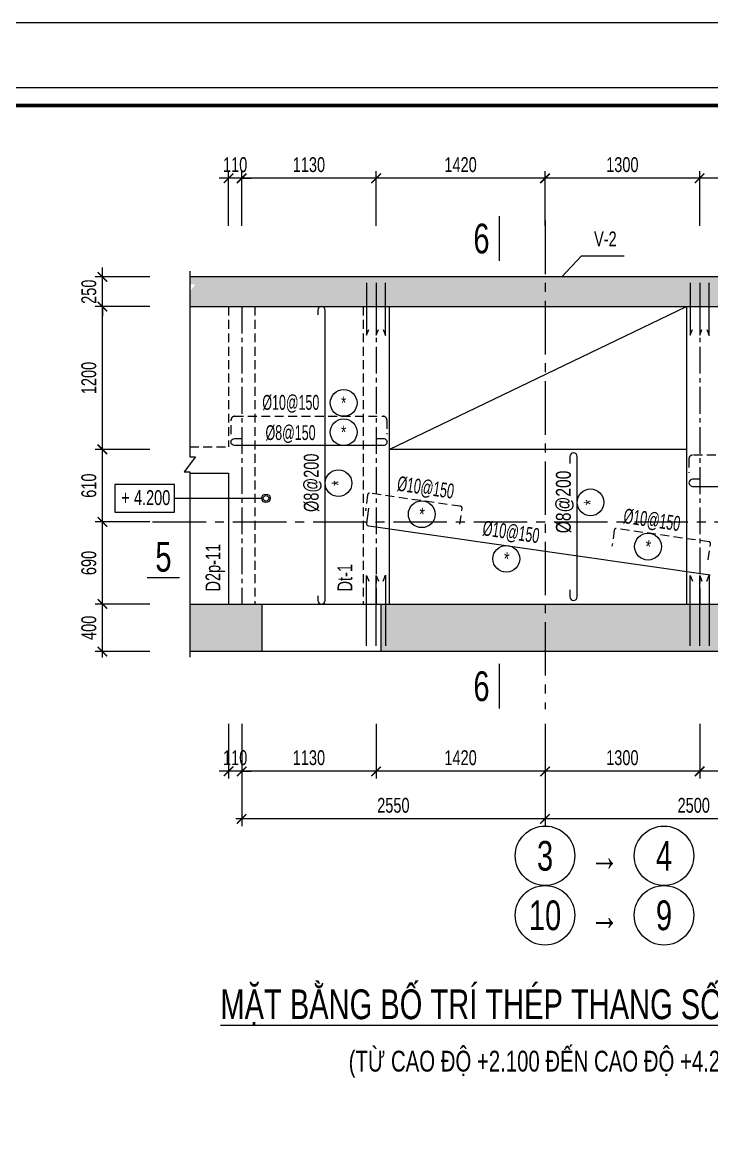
# Model space of a CAD drawing. Header units: millimetres. Extents: x -77370 to 109412, y -14880 to 214694.
# Drawn here: x 20378 to 26172, y 205295 to 214694 of the extents above; entities that cross this region are included whole.
import ezdxf
from ezdxf.enums import TextEntityAlignment as Align

# ---------------------------------------------------------------- set-up
doc = ezdxf.new("R2010")
doc.units = ezdxf.units.MM
doc.header["$LTSCALE"] = 300
doc.header["$MEASUREMENT"] = 0
doc.header["$PDMODE"] = 66
doc.linetypes.add('CENTER2', pattern=[1.125, 0.75, -0.125, 0.125, -0.125])
doc.linetypes.add('HIDDEN', pattern=[0.375, 0.25, -0.125])
doc.layers.get('0').update_dxf_attribs({"linetype": 'CONTINUOUS'})
doc.layers.get('DEFPOINTS').update_dxf_attribs({"linetype": 'CONTINUOUS'})
for name, color, linetype in [('CDC-KHUNGTEN', 7, 'CONTINUOUS'), ('CDC.01.AXIS', 160, 'CENTER2'), ('CDC.02.DIM', 1, 'CONTINUOUS'), ('CDC.03.BORDER', 3, 'CONTINUOUS'), ('CDC.06.TEXT', 2, 'CONTINUOUS'), ('CDC.10.HATCH', 251, 'CONTINUOUS'), ('CDC.11.NOTE', 8, 'CONTINUOUS'), ('CDC.14.STEELNUM', 2, 'CONTINUOUS'), ('KCS_BEAM', 8, 'HIDDEN'), ('KCS_COLUMN', 4, 'CONTINUOUS'), ('KCS_STEEL', 4, 'CONTINUOUS'), ('KCS_STEEL_BOTTOM', 4, 'CONTINUOUS'), ('KCS_STEEL_TOP', 4, 'HIDDEN'), ('KCS_TEXT_B', 2, 'CONTINUOUS')]:
    doc.layers.add(name, color=color, linetype=linetype)
doc.styles.add('KCS_BIGTEXT', font='arial.ttf', dxfattribs={"width": 0.7})
doc.styles.add('KCS_SMTEXT', font='arial.ttf', dxfattribs={"width": 0.7})
doc.dimstyles.new('KCS_DIM50', dxfattribs={"dimscale": 2, "dimtxt": 62.5, "dimasz": 40, "dimexe": 30, "dimexo": 0, "dimgap": 25, "dimtad": 1, "dimdec": 0, "dimzin": 13, "dimdsep": 46, "dimtxsty": 'KCS_SMTEXT', "dimblk": 'ARCHTICK', "dimcen": 0, "dimdle": 25, "dimclrd": 1, "dimclre": 1, "dimclrt": 2, "dimadec": 0, "dimazin": 0, "dimtfac": 1, "dimtdec": 0, "dimtix": 1, "dimtmove": 2, "dimatfit": 3, "dimfxl": 1, "dimtolj": 1, "dimtzin": 13, "dimarcsym": 0})

# ---------------------------------------------------------------- blocks, each defined once
blk = doc.blocks.new('_ArchTick')
at = {"color": 0, "linetype": 'ByBlock', "const_width": 0.15}
blk.add_lwpolyline([(-0.5, -0.5), (0.5, 0.5)], dxfattribs=at)
blk = doc.blocks.new('*D1333')
at = {"layer": 'CDC.02.DIM', "color": 1, "lineweight": -2, "transparency": 16777216}
for p, q in [((24771.5, 208799.2), (24771.5, 207939.2)), ((27271.5, 208799.2), (27271.5, 207939.2)), ((27321.5, 207999.2), (24721.5, 207999.2))]:
    blk.add_line(p, q, dxfattribs=at)
at = {"layer": 'DEFPOINTS', "color": 0, "transparency": 16777216}
for p in [(24771.5, 208799.2), (27271.5, 208799.2), (24771.5, 207999.2)]:
    blk.add_point(p, dxfattribs=at)
at = {"layer": 'CDC.02.DIM', "color": 1, "lineweight": -2, "transparency": 16777216, "xscale": 80, "yscale": 80, "zscale": 80, "rotation": 180}
blk.add_blockref('_ArchTick', (24771.5, 207999.2), dxfattribs=at)
at = {"layer": 'CDC.02.DIM', "color": 1, "lineweight": -2, "transparency": 16777216, "xscale": 80, "yscale": 80, "zscale": 80}
blk.add_blockref('_ArchTick', (27271.5, 207999.2), dxfattribs=at)
at = {"layer": 'CDC.02.DIM', "color": 2, "transparency": 16777216, "insert": (26021.5, 208113), "char_height": 125, "attachment_point": 5, "style": 'KCS_SMTEXT'}
blk.add_mtext('\\A1;2500', dxfattribs=at)
blk = doc.blocks.new('*D1334')
at = {"layer": 'CDC.02.DIM', "color": 1, "lineweight": -2, "transparency": 16777216}
for p, q in [((24771.5, 208799.2), (24771.5, 208339.2)), ((26071.5, 208799.2), (26071.5, 208339.2)), ((26121.5, 208399.2), (24721.5, 208399.2))]:
    blk.add_line(p, q, dxfattribs=at)
at = {"layer": 'DEFPOINTS', "color": 0, "transparency": 16777216}
for p in [(24771.5, 208799.2), (26071.5, 208799.2), (24771.5, 208399.2)]:
    blk.add_point(p, dxfattribs=at)
at = {"layer": 'CDC.02.DIM', "color": 1, "lineweight": -2, "transparency": 16777216, "xscale": 80, "yscale": 80, "zscale": 80, "rotation": 180}
blk.add_blockref('_ArchTick', (24771.5, 208399.2), dxfattribs=at)
at = {"layer": 'CDC.02.DIM', "color": 1, "lineweight": -2, "transparency": 16777216, "xscale": 80, "yscale": 80, "zscale": 80}
blk.add_blockref('_ArchTick', (26071.5, 208399.2), dxfattribs=at)
at = {"layer": 'CDC.02.DIM', "color": 2, "transparency": 16777216, "insert": (25421.5, 208513.1), "char_height": 125, "attachment_point": 5, "style": 'KCS_SMTEXT'}
blk.add_mtext('\\A1;1300', dxfattribs=at)
blk = doc.blocks.new('*D1336')
at = {"layer": 'CDC.02.DIM', "color": 1, "lineweight": -2, "transparency": 16777216}
for p, q in [((22221.5, 208799.2), (22221.5, 208339.2)), ((23351.5, 208799.2), (23351.5, 208339.2)), ((23401.5, 208399.2), (22171.5, 208399.2))]:
    blk.add_line(p, q, dxfattribs=at)
at = {"layer": 'DEFPOINTS', "color": 0, "transparency": 16777216}
for p in [(22221.5, 208799.2), (23351.5, 208799.2), (22221.5, 208399.2)]:
    blk.add_point(p, dxfattribs=at)
at = {"layer": 'CDC.02.DIM', "color": 1, "lineweight": -2, "transparency": 16777216, "xscale": 80, "yscale": 80, "zscale": 80, "rotation": 180}
blk.add_blockref('_ArchTick', (22221.5, 208399.2), dxfattribs=at)
at = {"layer": 'CDC.02.DIM', "color": 1, "lineweight": -2, "transparency": 16777216, "xscale": 80, "yscale": 80, "zscale": 80}
blk.add_blockref('_ArchTick', (23351.5, 208399.2), dxfattribs=at)
at = {"layer": 'CDC.02.DIM', "color": 2, "transparency": 16777216, "insert": (22786.5, 208513.1), "char_height": 125, "attachment_point": 5, "style": 'KCS_SMTEXT'}
blk.add_mtext('\\A1;1130', dxfattribs=at)
blk = doc.blocks.new('*D1337')
at = {"layer": 'CDC.02.DIM', "color": 1, "lineweight": -2, "transparency": 16777216}
for p, q in [((22111.5, 208799.2), (22111.5, 208339.2)), ((22221.5, 208799.2), (22221.5, 208339.2)), ((22111.5, 208399.2), (22031.5, 208399.2)), ((22221.5, 208399.2), (22111.5, 208399.2)), ((22221.5, 208399.2), (22301.5, 208399.2))]:
    blk.add_line(p, q, dxfattribs=at)
at = {"layer": 'DEFPOINTS', "color": 0, "transparency": 16777216}
for p in [(22111.5, 208799.2), (22221.5, 208799.2), (22111.5, 208399.2)]:
    blk.add_point(p, dxfattribs=at)
at = {"layer": 'CDC.02.DIM', "color": 1, "lineweight": -2, "transparency": 16777216, "xscale": 80, "yscale": 80, "zscale": 80}
blk.add_blockref('_ArchTick', (22111.5, 208399.2), dxfattribs=at)
at = {"layer": 'CDC.02.DIM', "color": 1, "lineweight": -2, "transparency": 16777216, "xscale": 80, "yscale": 80, "zscale": 80, "rotation": 180}
blk.add_blockref('_ArchTick', (22221.5, 208399.2), dxfattribs=at)
at = {"layer": 'CDC.02.DIM', "color": 2, "transparency": 16777216, "insert": (22166.5, 208513), "char_height": 125, "attachment_point": 5, "style": 'KCS_SMTEXT'}
blk.add_mtext('\\A1;110', dxfattribs=at)
blk = doc.blocks.new('*D1338')
at = {"layer": 'CDC.02.DIM', "color": 1, "lineweight": -2, "transparency": 16777216}
for p, q in [((22221.5, 208799.2), (22221.5, 207939.2)), ((24771.5, 208799.2), (24771.5, 207939.2)), ((24821.5, 207999.2), (22171.5, 207999.2))]:
    blk.add_line(p, q, dxfattribs=at)
at = {"layer": 'DEFPOINTS', "color": 0, "transparency": 16777216}
for p in [(22221.5, 208799.2), (24771.5, 208799.2), (22221.5, 207999.2)]:
    blk.add_point(p, dxfattribs=at)
at = {"layer": 'CDC.02.DIM', "color": 1, "lineweight": -2, "transparency": 16777216, "xscale": 80, "yscale": 80, "zscale": 80, "rotation": 180}
blk.add_blockref('_ArchTick', (22221.5, 207999.2), dxfattribs=at)
at = {"layer": 'CDC.02.DIM', "color": 1, "lineweight": -2, "transparency": 16777216, "xscale": 80, "yscale": 80, "zscale": 80}
blk.add_blockref('_ArchTick', (24771.5, 207999.2), dxfattribs=at)
at = {"layer": 'CDC.02.DIM', "color": 2, "transparency": 16777216, "insert": (23496.5, 208113), "char_height": 125, "attachment_point": 5, "style": 'KCS_SMTEXT'}
blk.add_mtext('\\A1;2550', dxfattribs=at)
blk = doc.blocks.new('*D1339')
at = {"layer": 'CDC.02.DIM', "color": 1, "lineweight": -2, "transparency": 16777216}
for p, q in [((23351.5, 208799.2), (23351.5, 208339.2)), ((24771.5, 208799.2), (24771.5, 208339.2)), ((24821.5, 208399.2), (23301.5, 208399.2))]:
    blk.add_line(p, q, dxfattribs=at)
at = {"layer": 'DEFPOINTS', "color": 0, "transparency": 16777216}
for p in [(23351.5, 208799.2), (24771.5, 208799.2), (23351.5, 208399.2)]:
    blk.add_point(p, dxfattribs=at)
at = {"layer": 'CDC.02.DIM', "color": 1, "lineweight": -2, "transparency": 16777216, "xscale": 80, "yscale": 80, "zscale": 80, "rotation": 180}
blk.add_blockref('_ArchTick', (23351.5, 208399.2), dxfattribs=at)
at = {"layer": 'CDC.02.DIM', "color": 1, "lineweight": -2, "transparency": 16777216, "xscale": 80, "yscale": 80, "zscale": 80}
blk.add_blockref('_ArchTick', (24771.5, 208399.2), dxfattribs=at)
at = {"layer": 'CDC.02.DIM', "color": 2, "transparency": 16777216, "insert": (24061.5, 208513), "char_height": 125, "attachment_point": 5, "style": 'KCS_SMTEXT'}
blk.add_mtext('\\A1;1420', dxfattribs=at)
blk = doc.blocks.new('*D1340')
at = {"layer": 'CDC.02.DIM', "color": 1, "lineweight": -2, "transparency": 16777216}
for p, q in [((26071.5, 208799.2), (26071.5, 208339.2)), ((27271.5, 208799.2), (27271.5, 208339.2)), ((27321.5, 208399.2), (26021.5, 208399.2))]:
    blk.add_line(p, q, dxfattribs=at)
at = {"layer": 'DEFPOINTS', "color": 0, "transparency": 16777216}
for p in [(26071.5, 208799.2), (27271.5, 208799.2), (26071.5, 208399.2)]:
    blk.add_point(p, dxfattribs=at)
at = {"layer": 'CDC.02.DIM', "color": 1, "lineweight": -2, "transparency": 16777216, "xscale": 80, "yscale": 80, "zscale": 80, "rotation": 180}
blk.add_blockref('_ArchTick', (26071.5, 208399.2), dxfattribs=at)
at = {"layer": 'CDC.02.DIM', "color": 1, "lineweight": -2, "transparency": 16777216, "xscale": 80, "yscale": 80, "zscale": 80}
blk.add_blockref('_ArchTick', (27271.5, 208399.2), dxfattribs=at)
at = {"layer": 'CDC.02.DIM', "color": 2, "transparency": 16777216, "insert": (26671.5, 208513), "char_height": 125, "attachment_point": 5, "style": 'KCS_SMTEXT'}
blk.add_mtext('\\A1;1200', dxfattribs=at)
blk = doc.blocks.new('*D1341')
at = {"layer": 'CDC.02.DIM', "color": 1, "lineweight": -2, "transparency": 16777216}
for p, q in [((21450.4, 209805.3), (20990.4, 209805.3)), ((21050.4, 209355.3), (21050.4, 209855.3)), ((21450.4, 209405.3), (20990.4, 209405.3))]:
    blk.add_line(p, q, dxfattribs=at)
at = {"layer": 'DEFPOINTS', "color": 0, "transparency": 16777216}
for p in [(21050.4, 209805.3), (21450.4, 209805.3), (21450.4, 209405.3)]:
    blk.add_point(p, dxfattribs=at)
at = {"layer": 'CDC.02.DIM', "color": 1, "lineweight": -2, "transparency": 16777216, "xscale": 80, "yscale": 80, "zscale": 80}
for p, rotation in [((21050.4, 209805.3), 90), ((21050.4, 209405.3), 270)]:
    blk.add_blockref('_ArchTick', p, dxfattribs=dict(at, rotation=rotation))
at = {"layer": 'CDC.02.DIM', "color": 2, "transparency": 16777216, "insert": (20936.6, 209605.3), "char_height": 125, "attachment_point": 5, "rotation": 90, "style": 'KCS_SMTEXT'}
blk.add_mtext('\\A1;400', dxfattribs=at)
blk = doc.blocks.new('*D1342')
at = {"layer": 'CDC.02.DIM', "color": 1, "lineweight": -2, "transparency": 16777216}
for p, q in [((21450.4, 210495.3), (20990.4, 210495.3)), ((21050.4, 209755.3), (21050.4, 210545.3)), ((21450.4, 209805.3), (20990.4, 209805.3))]:
    blk.add_line(p, q, dxfattribs=at)
at = {"layer": 'DEFPOINTS', "color": 0, "transparency": 16777216}
for p in [(21050.4, 210495.3), (21450.4, 210495.3), (21450.4, 209805.3)]:
    blk.add_point(p, dxfattribs=at)
at = {"layer": 'CDC.02.DIM', "color": 1, "lineweight": -2, "transparency": 16777216, "xscale": 80, "yscale": 80, "zscale": 80}
for p, rotation in [((21050.4, 210495.3), 90), ((21050.4, 209805.3), 270)]:
    blk.add_blockref('_ArchTick', p, dxfattribs=dict(at, rotation=rotation))
at = {"layer": 'CDC.02.DIM', "color": 2, "transparency": 16777216, "insert": (20936.6, 210150.3), "char_height": 125, "attachment_point": 5, "rotation": 90, "style": 'KCS_SMTEXT'}
blk.add_mtext('\\A1;690', dxfattribs=at)
blk = doc.blocks.new('*D1343')
at = {"layer": 'CDC.02.DIM', "color": 1, "lineweight": -2, "transparency": 16777216}
for p, q in [((21050.4, 211055), (21050.4, 212355.3)), ((21450.4, 212305.3), (20990.4, 212305.3)), ((21450.4, 211105), (20990.4, 211105))]:
    blk.add_line(p, q, dxfattribs=at)
at = {"layer": 'DEFPOINTS', "color": 0, "transparency": 16777216}
for p in [(21050.4, 212305.3), (21450.4, 212305.3), (21450.4, 211105)]:
    blk.add_point(p, dxfattribs=at)
at = {"layer": 'CDC.02.DIM', "color": 1, "lineweight": -2, "transparency": 16777216, "xscale": 80, "yscale": 80, "zscale": 80}
for p, rotation in [((21050.4, 212305.3), 90), ((21050.4, 211105), 270)]:
    blk.add_blockref('_ArchTick', p, dxfattribs=dict(at, rotation=rotation))
at = {"layer": 'CDC.02.DIM', "color": 2, "transparency": 16777216, "insert": (20936.6, 211705.2), "char_height": 125, "attachment_point": 5, "rotation": 90, "style": 'KCS_SMTEXT'}
blk.add_mtext('\\A1;1200', dxfattribs=at)
blk = doc.blocks.new('*D1344')
at = {"layer": 'CDC.02.DIM', "color": 1, "lineweight": -2, "transparency": 16777216}
for p, q in [((21050.4, 212555.3), (21050.4, 212635.3)), ((21450.4, 212555.3), (20990.4, 212555.3)), ((21050.4, 212305.3), (21050.4, 212555.3)), ((21450.4, 212305.3), (20990.4, 212305.3)), ((21050.4, 212305.3), (21050.4, 212225.3))]:
    blk.add_line(p, q, dxfattribs=at)
at = {"layer": 'DEFPOINTS', "color": 0, "transparency": 16777216}
for p in [(21050.4, 212555.3), (21450.4, 212555.3), (21450.4, 212305.3)]:
    blk.add_point(p, dxfattribs=at)
at = {"layer": 'CDC.02.DIM', "color": 1, "lineweight": -2, "transparency": 16777216, "xscale": 80, "yscale": 80, "zscale": 80}
for p, rotation in [((21050.4, 212555.3), 270), ((21050.4, 212305.3), 90)]:
    blk.add_blockref('_ArchTick', p, dxfattribs=dict(at, rotation=rotation))
at = {"layer": 'CDC.02.DIM', "color": 2, "transparency": 16777216, "insert": (20936.6, 212430.3), "char_height": 125, "attachment_point": 5, "rotation": 90, "style": 'KCS_SMTEXT'}
blk.add_mtext('\\A1;250', dxfattribs=at)
blk = doc.blocks.new('*D1292')
at = {"layer": 'CDC.02.DIM', "color": 1, "lineweight": -2, "transparency": 16777216}
for p, q in [((26121.5, 213383.9), (24721.5, 213383.9)), ((24771.5, 212983.9), (24771.5, 213443.9)), ((26071.5, 212983.9), (26071.5, 213443.9))]:
    blk.add_line(p, q, dxfattribs=at)
at = {"layer": 'DEFPOINTS', "color": 0, "transparency": 16777216}
for p in [(24771.5, 213383.9), (24771.5, 212983.9), (26071.5, 212983.9)]:
    blk.add_point(p, dxfattribs=at)
at = {"layer": 'CDC.02.DIM', "color": 1, "lineweight": -2, "transparency": 16777216, "xscale": 80, "yscale": 80, "zscale": 80, "rotation": 180}
blk.add_blockref('_ArchTick', (24771.5, 213383.9), dxfattribs=at)
at = {"layer": 'CDC.02.DIM', "color": 1, "lineweight": -2, "transparency": 16777216, "xscale": 80, "yscale": 80, "zscale": 80}
blk.add_blockref('_ArchTick', (26071.5, 213383.9), dxfattribs=at)
at = {"layer": 'CDC.02.DIM', "color": 2, "transparency": 16777216, "insert": (25421.5, 213497.8), "char_height": 125, "attachment_point": 5, "style": 'KCS_SMTEXT'}
blk.add_mtext('\\A1;1300', dxfattribs=at)
blk = doc.blocks.new('*D1294')
at = {"layer": 'CDC.02.DIM', "color": 1, "lineweight": -2, "transparency": 16777216}
for p, q in [((24821.5, 213383.9), (23301.5, 213383.9)), ((23351.5, 212983.9), (23351.5, 213443.9)), ((24771.5, 212983.9), (24771.5, 213443.9))]:
    blk.add_line(p, q, dxfattribs=at)
at = {"layer": 'DEFPOINTS', "color": 0, "transparency": 16777216}
for p in [(23351.5, 213383.9), (23351.5, 212983.9), (24771.5, 212983.9)]:
    blk.add_point(p, dxfattribs=at)
at = {"layer": 'CDC.02.DIM', "color": 1, "lineweight": -2, "transparency": 16777216, "xscale": 80, "yscale": 80, "zscale": 80, "rotation": 180}
blk.add_blockref('_ArchTick', (23351.5, 213383.9), dxfattribs=at)
at = {"layer": 'CDC.02.DIM', "color": 1, "lineweight": -2, "transparency": 16777216, "xscale": 80, "yscale": 80, "zscale": 80}
blk.add_blockref('_ArchTick', (24771.5, 213383.9), dxfattribs=at)
at = {"layer": 'CDC.02.DIM', "color": 2, "transparency": 16777216, "insert": (24061.5, 213497.7), "char_height": 125, "attachment_point": 5, "style": 'KCS_SMTEXT'}
blk.add_mtext('\\A1;1420', dxfattribs=at)
blk = doc.blocks.new('*D1295')
at = {"layer": 'CDC.02.DIM', "color": 1, "lineweight": -2, "transparency": 16777216}
for p, q in [((27321.5, 213383.9), (26021.5, 213383.9)), ((26071.5, 212983.9), (26071.5, 213443.9)), ((27271.5, 212983.9), (27271.5, 213443.9))]:
    blk.add_line(p, q, dxfattribs=at)
at = {"layer": 'DEFPOINTS', "color": 0, "transparency": 16777216}
for p in [(26071.5, 213383.9), (26071.5, 212983.9), (27271.5, 212983.9)]:
    blk.add_point(p, dxfattribs=at)
at = {"layer": 'CDC.02.DIM', "color": 1, "lineweight": -2, "transparency": 16777216, "xscale": 80, "yscale": 80, "zscale": 80, "rotation": 180}
blk.add_blockref('_ArchTick', (26071.5, 213383.9), dxfattribs=at)
at = {"layer": 'CDC.02.DIM', "color": 1, "lineweight": -2, "transparency": 16777216, "xscale": 80, "yscale": 80, "zscale": 80}
blk.add_blockref('_ArchTick', (27271.5, 213383.9), dxfattribs=at)
at = {"layer": 'CDC.02.DIM', "color": 2, "transparency": 16777216, "insert": (26671.5, 213497.7), "char_height": 125, "attachment_point": 5, "style": 'KCS_SMTEXT'}
blk.add_mtext('\\A1;1200', dxfattribs=at)
blk = doc.blocks.new('*D1296')
at = {"layer": 'CDC.02.DIM', "color": 1, "lineweight": -2, "transparency": 16777216}
for p, q in [((23401.5, 213383.9), (22171.5, 213383.9)), ((22221.5, 212983.9), (22221.5, 213443.9)), ((23351.5, 212983.9), (23351.5, 213443.9))]:
    blk.add_line(p, q, dxfattribs=at)
at = {"layer": 'DEFPOINTS', "color": 0, "transparency": 16777216}
for p in [(22221.5, 213383.9), (22221.5, 212983.9), (23351.5, 212983.9)]:
    blk.add_point(p, dxfattribs=at)
at = {"layer": 'CDC.02.DIM', "color": 1, "lineweight": -2, "transparency": 16777216, "xscale": 80, "yscale": 80, "zscale": 80, "rotation": 180}
blk.add_blockref('_ArchTick', (22221.5, 213383.9), dxfattribs=at)
at = {"layer": 'CDC.02.DIM', "color": 1, "lineweight": -2, "transparency": 16777216, "xscale": 80, "yscale": 80, "zscale": 80}
blk.add_blockref('_ArchTick', (23351.5, 213383.9), dxfattribs=at)
at = {"layer": 'CDC.02.DIM', "color": 2, "transparency": 16777216, "insert": (22786.5, 213497.8), "char_height": 125, "attachment_point": 5, "style": 'KCS_SMTEXT'}
blk.add_mtext('\\A1;1130', dxfattribs=at)
blk = doc.blocks.new('*D1297')
at = {"layer": 'CDC.02.DIM', "color": 1, "lineweight": -2, "transparency": 16777216}
for p, q in [((22111.5, 213383.9), (22031.5, 213383.9)), ((22111.5, 212983.9), (22111.5, 213443.9)), ((22221.5, 213383.9), (22111.5, 213383.9)), ((22221.5, 212983.9), (22221.5, 213443.9)), ((22221.5, 213383.9), (22301.5, 213383.9))]:
    blk.add_line(p, q, dxfattribs=at)
at = {"layer": 'DEFPOINTS', "color": 0, "transparency": 16777216}
for p in [(22111.5, 213383.9), (22111.5, 212983.9), (22221.5, 212983.9)]:
    blk.add_point(p, dxfattribs=at)
at = {"layer": 'CDC.02.DIM', "color": 1, "lineweight": -2, "transparency": 16777216, "xscale": 80, "yscale": 80, "zscale": 80}
blk.add_blockref('_ArchTick', (22111.5, 213383.9), dxfattribs=at)
at = {"layer": 'CDC.02.DIM', "color": 1, "lineweight": -2, "transparency": 16777216, "xscale": 80, "yscale": 80, "zscale": 80, "rotation": 180}
blk.add_blockref('_ArchTick', (22221.5, 213383.9), dxfattribs=at)
at = {"layer": 'CDC.02.DIM', "color": 2, "transparency": 16777216, "insert": (22166.5, 213497.7), "char_height": 125, "attachment_point": 5, "style": 'KCS_SMTEXT'}
blk.add_mtext('\\A1;110', dxfattribs=at)
blk = doc.blocks.new('*D1302')
at = {"layer": 'CDC.02.DIM', "color": 1, "lineweight": -2, "transparency": 16777216}
for p, q in [((21050.4, 210445.3), (21050.4, 211155)), ((21450.4, 211105), (20990.4, 211105)), ((21450.4, 210495.3), (20990.4, 210495.3))]:
    blk.add_line(p, q, dxfattribs=at)
at = {"layer": 'DEFPOINTS', "color": 0, "transparency": 16777216}
for p in [(21050.4, 211105), (21450.4, 211105), (21450.4, 210495.3)]:
    blk.add_point(p, dxfattribs=at)
at = {"layer": 'CDC.02.DIM', "color": 1, "lineweight": -2, "transparency": 16777216, "xscale": 80, "yscale": 80, "zscale": 80}
for p, rotation in [((21050.4, 211105), 90), ((21050.4, 210495.3), 270)]:
    blk.add_blockref('_ArchTick', p, dxfattribs=dict(at, rotation=rotation))
at = {"layer": 'CDC.02.DIM', "color": 2, "transparency": 16777216, "insert": (20936.6, 210800.2), "char_height": 125, "attachment_point": 5, "rotation": 90, "style": 'KCS_SMTEXT'}
blk.add_mtext('\\A1;610', dxfattribs=at)
blk = doc.blocks.new('GCC_01')
at = {"layer": 'CDC.06.TEXT', "color": 4}
blk.add_line((0, 0), (0, 375), dxfattribs=at)
at = {"layer": 'CDC.06.TEXT', "color": 4, "style": 'KCS_BIGTEXT', "width": 0.6}
blk.add_attdef('1', text='', height=250, dxfattribs=at).set_placement((-83.3, 62.5), align=Align.RIGHT)
blk = doc.blocks.new('Khung tên chuẩn')
at = {"layer": 'CDC-KHUNGTEN', "color": 8}
blk.add_lwpolyline([(75096, 1100), (83000, 1100), (83000, 58300), (3000, 58300), (3000, 1100), (75096, 1100)], dxfattribs=at)
at = {"layer": 'CDC-KHUNGTEN', "color": 255, "lineweight": 60}
blk.add_lwpolyline([(74900, 1400), (74900, 58000), (3300, 58000), (3300, 1400), (74900, 1400)], close=True, dxfattribs=at)
at = {"layer": 'DEFPOINTS', "color": 1, "ltscale": 0.2}
blk.add_lwpolyline([(0, 0), (0, 59400), (84100, 59400), (84100, 0), (0, 0)], close=True, dxfattribs=at)

msp = doc.modelspace()

# ---------------------------------------------------------------- hatches: boundary and pattern name
at = {"layer": 'CDC.10.HATCH'}
h = msp.add_hatch(dxfattribs=at)
h.set_pattern_fill('BETONG', color=256, scale=30, style=0, pattern_type=2)
h.set_pattern_definition([(50, (-2183770.04, 1614703.56), (215.178055, -18.82564), [22.5, -247.5]), (355, (-2183770.04, 1614703.56), (-41.6254, 225.65764), [18, -198]), (100.4514, (-2183752.1, 1614702), (173.552815, 206.831863), [19.122057, -210.342634]), (46.1842, (-2183770.04, 1614763.56), (320.172315, -49.655704), [33.75, -371.25]), (96.6356, (-2183743.36, 1614759.43), (280.39881, 292.23536), [28.683086, -315.5139]), (351.1842, (-2183770.04, 1614763.56), (280.398584, 292.23558), [27, -297]), (21, (-2183740.04, 1614748.56), (179.072116, -120.785667), [22.5, -247.5]), (226, (-2183740.04, 1614748.56), (201.564637, -109.661943), [18, -198]), (71.4514, (-2183725.12, 1614738.5), (252.066789, 96.759149), [19.122057, -210.342634]), (67.5, (-2183770.04, 1614703.56), (-46.774855, 88.3123386), [0, -195.6, 0, -201, 0, -198.75]), (4.5, (-2183770.04, 1614703.56), (85.005277, 114.0309566), [0, -114.6, 0, -191.1, 0, -75.75]), (327.5, (-2183836.94, 1614703.56), (160.1467309, -6.7664615), [0, -75, 0, -234, 0, -310.5]), (317.5, (-2183866.94, 1614703.56), (174.955851, 30.031495), [0, -97.5, 0, -155.4, 0, -220.5]), (315, (-2183770.04, 1614703.56), (90.1561146, 90.1561146), []), (315, (-2183770.04, 1614740.31), (90.1561146, 90.1561146), [])])
h.paths.add_polyline_path([(27724, 209805.3), (23391.5, 209805.3), (23391.5, 209405.3), (27724, 209405.3)])
h.paths.add_polyline_path([(22391.5, 209805.3), (21785.8, 209805.3), (21785.8, 209405.3), (22391.5, 209405.3)])
h.paths.add_polyline_path([(21785.8, 212492.8), (21832.6, 212492.8), (21785.8, 212430.3), (21785.8, 212305.3), (27724, 212305.3), (27724, 212555.3), (21785.8, 212555.3)])

# ---------------------------------------------------------------- linework, layer by layer
at = {"layer": 'CDC.01.AXIS', "ltscale": 2}
for p, q in [((24771.5, 213028.9), (24771.5, 208922.3)), ((21472.2, 210495.3), (28028, 210495.3))]:
    msp.add_line(p, q, dxfattribs=at)
at = {"layer": 'CDC.01.AXIS'}
for p, q in [((22221.5, 212305.3), (22221.5, 209805.3)), ((23351.5, 212305.3), (23351.5, 209805.3)), ((26071.5, 212305.1), (26071.5, 209805.3))]:
    msp.add_line(p, q, dxfattribs=at)
at = {"layer": 'CDC.02.DIM', "linetype": 'ByBlock'}
msp.add_line((21657.5, 210693.8), (22389.6, 210693.8), dxfattribs=at)
msp.add_lwpolyline([(21657.5, 210809.2), (21156.2, 210809.2), (21156.2, 210578.5), (21657.5, 210578.5)], close=True, dxfattribs=at)
at = {"layer": 'CDC.02.DIM', "color": 3}
msp.add_circle((22425.6, 210693.8), 36, dxfattribs=at)
at = {"layer": 'CDC.02.DIM', "linetype": 'ByBlock'}
msp.add_circle((22425.6, 210693.8), 23, dxfattribs=at)
at = {"layer": 'CDC.02.DIM'}
for centre in [(24771.5, 207689.2), (25771.5, 207689.2), (24771.5, 207189.2), (25771.5, 207189.2)]:
    msp.add_circle(centre, 250, dxfattribs=at)
at = {"layer": 'CDC.03.BORDER'}
for p, q in [((23461.5, 212305.3), (23461.5, 209805.3)), ((25961.5, 212305.1), (25961.5, 209805.3)), ((25961.5, 211105.3), (23461.5, 211105.3)), ((21785.8, 210905.3), (22111.5, 210905.3)), ((22111.5, 210905.3), (22111.5, 209805.3))]:
    msp.add_line(p, q, dxfattribs=at)
at = {"layer": 'CDC.11.NOTE'}
for p, q in [((24911.3, 212555.3), (25078.6, 212731.6)), ((25078.6, 212731.6), (25436.7, 212731.6)), ((23461.5, 211105.3), (25961.5, 212305.1))]:
    msp.add_line(p, q, dxfattribs=at)
at = {"layer": 'CDC.11.NOTE', "color": 1}
msp.add_lwpolyline([(21785.8, 212602.2), (21785.8, 211042.8), (21832.6, 211042.8), (21738.9, 210917.8), (21785.8, 210917.8), (21785.8, 209358.4)], dxfattribs=at)
at = {"layer": 'CDC.14.STEELNUM', "color": 8}
for centre in [(23078.6, 211495.8), (23078.6, 211249.6), (23034.8, 210821.2), (25153.7, 210660), (23734.8, 210559.9), (25637.2, 210287.8), (24445.9, 210185.2)]:
    msp.add_circle(centre, 112.5, dxfattribs=at)
at = {"layer": 'KCS_BEAM'}
for p, q in [((22111.5, 212305.3), (22111.5, 211125.3)), ((22331.5, 212305.3), (22331.5, 209805.3)), ((23241.5, 212305.3), (23241.5, 209805.3)), ((21785.8, 211125.3), (22111.5, 211125.3))]:
    msp.add_line(p, q, dxfattribs=at)
at = {"layer": 'KCS_COLUMN'}
for p, q in [((22391.5, 209805.3), (22391.5, 209405.3)), ((23391.5, 209805.3), (23391.5, 209405.3))]:
    msp.add_line(p, q, dxfattribs=at)
for points in [[(27724, 212555.3), (21785.8, 212555.3)], [(21785.8, 212305.3), (27724, 212305.3)], [(21785.8, 209805.3), (27724, 209805.3)], [(27724, 209405.3), (21785.8, 209405.3)]]:
    msp.add_lwpolyline(points, dxfattribs=at)
at = {"layer": 'KCS_STEEL'}
for points in [[(23271.5, 212505.3), (23271.5, 212064.9), (23290.8, 212112)], [(23351.5, 212505.3), (23351.5, 212064.9), (23370.8, 212112)], [(23411, 212112), (23431.5, 212063.4), (23431.5, 212505.3)], [(25991.5, 212505.3), (25991.5, 212064.9), (26010.8, 212112)], [(26071.5, 212505.3), (26071.5, 212064.9), (26090.8, 212112)], [(26131, 212112), (26151.5, 212063.4), (26151.5, 212505.3)], [(23271.5, 209455.3), (23271.5, 210045.6), (23290.8, 209998.4)], [(23351.5, 209455.3), (23351.5, 210045.6), (23370.8, 209998.4)], [(23411, 209998.4), (23431.5, 210047), (23431.5, 209455.3)], [(25991.5, 209455.3), (25991.5, 210045.6), (26010.8, 209998.4)], [(26071.5, 209455.3), (26071.5, 210045.6), (26090.8, 209998.4)], [(26131, 209998.4), (26151.5, 210047), (26151.5, 209455.3)]]:
    msp.add_lwpolyline(points, dxfattribs=at)
at = {"layer": 'KCS_STEEL_BOTTOM', "color": 4}
for points in [[(22862.3, 209875.3), (22862.3, 209835.3, 1), (22922.3, 209835.3), (22922.3, 212275.3, 1), (22862.3, 212275.3), (22862.3, 212235.3)], [(23351.5, 211197.1), (23411.5, 211197.1, -1.001743), (23411.4, 211137.1), (22161.5, 211137.1, -1), (22161.5, 211197.1), (22221.5, 211197.1)], [(24981.2, 209925.3), (24981.2, 209865.3, 1), (25041.2, 209865.3), (25041.2, 211045.3, 1), (24981.2, 211045.3), (24981.2, 210985.3)], [(26071.5, 210854.5), (26011.5, 210854.5, 1.001743), (26011.6, 210794.5), (27331.5, 210794.5, 1), (27331.5, 210854.5), (27271.5, 210854.5)], [(26159.6, 210049.1), (23289.5, 210459.7, -0.414214), (23272.6, 210482.3), (23291, 210611)]]:
    msp.add_lwpolyline(points, format="xyb", dxfattribs=at)
at = {"layer": 'KCS_STEEL_TOP'}
for points in [[(22131.5, 211233.3), (22131.5, 211353.3, -0.414214), (22161.5, 211383.3), (23411.5, 211383.3, -0.414214), (23441.5, 211353.3), (23441.5, 211233.3)], [(27361.5, 210907.3), (27361.5, 211027.3, 0.414214), (27331.5, 211057.3), (26011.5, 211057.3, 0.414214), (25981.5, 211027.3), (25981.5, 210907.3)]]:
    msp.add_lwpolyline(points, format="xyb", dxfattribs=at)
at = {"layer": 'KCS_STEEL_TOP', "color": 4}
for points in [[(24055.5, 210476.6), (24074.5, 210610.2, 0.41582), (24061, 210626.6), (23296.4, 210736.6, 0.412609), (23280, 210723.3), (23261, 210589.7)], [(26143.5, 210177.8), (26162.5, 210311.4, 0.41582), (26149.1, 210327.9), (25369.8, 210439.9, 0.412609), (25353.4, 210426.5), (25334.4, 210293)]]:
    msp.add_lwpolyline(points, format="xyb", dxfattribs=at)

# ---------------------------------------------------------------- block references
at = {"xscale": 0.5000000002582985, "yscale": 0.5000000002582985, "zscale": 0.5000000002582985}
msp.add_blockref('Khung tên chuẩn', (0, 184994.5), dxfattribs=at)
at = {"layer": 'CDC.06.TEXT'}
ref = msp.add_blockref('GCC_01', (24388.3, 212690.2), dxfattribs=at)
ref.add_attrib('1', '6', dxfattribs={"color": 4, "height": 250, "style": 'KCS_BIGTEXT', "width": 0.7}).set_placement((24304.9, 212752.7), align=Align.RIGHT)
ref = msp.add_blockref('GCC_01', (24388.3, 208927.2), dxfattribs=at)
ref.add_attrib('1', '6', dxfattribs={"color": 4, "height": 250, "style": 'KCS_BIGTEXT', "width": 0.7}).set_placement((24304.9, 208989.7), align=Align.RIGHT)

# ---------------------------------------------------------------- texts
at = {"layer": 'CDC.02.DIM', "color": 4, "style": 'KCS_SMTEXT', "width": 0.7}
for s, p in [('3', (24771.5, 207689.2)), ('4', (25771.5, 207689.2)), ('→', (25271.5, 207689.2)), ('10', (24771.5, 207189.2)), ('9', (25771.5, 207189.2)), ('→', (25271.5, 207189.2))]:
    msp.add_text(s, height=250, dxfattribs=at).set_placement(p, align=Align.MIDDLE)
at = {"layer": 'CDC.06.TEXT', "style": 'KCS_SMTEXT'}
for s, width, p in [('V-2', 0.7, (25278.7, 212875.2)), ('%%C10@150', 0.6, (22634.5, 211491.1)), ('%%C8@150', 0.6, (22632.1, 211237))]:
    msp.add_text(s, height=125, dxfattribs=dict(at, width=width)).set_placement(p, align=Align.MIDDLE)
at = {"layer": 'CDC.06.TEXT'}
for s, rotation, style, width, p in [('%%C8@200', 90, 'KCS_SMTEXT', 0.7, (22815.1, 210824.5)), ('%%C10@150', 351.71175, 'KCS_BIGTEXT', 0.6, (23767.1, 210777.1)), ('%%C8@200', 90.00003, 'KCS_BIGTEXT', 0.75, (24934.5, 210663.5)), ('%%C10@150', 351.71175, 'KCS_BIGTEXT', 0.6, (25669.5, 210504.9)), ('%%C10@150', 351.86251, 'KCS_BIGTEXT', 0.6, (24485.3, 210402.6))]:
    msp.add_text(s, height=125, rotation=rotation, dxfattribs=dict(at, style=style, width=width)).set_placement(p, align=Align.MIDDLE)
at = {"layer": 'CDC.06.TEXT', "linetype": 'ByBlock', "style": 'KCS_SMTEXT', "width": 0.7}
msp.add_text('+ 4.200', height=125, rotation=360, dxfattribs=at).set_placement((21210, 210637.5))
at = {"layer": 'CDC.06.TEXT', "color": 4, "linetype": 'ByBlock', "style": 'KCS_SMTEXT', "width": 0.7}
msp.add_text('%%U 5 ', height=250, dxfattribs=at).set_placement((21563.6, 210200.8, -31924.4), align=Align.MIDDLE)
at = {"layer": 'CDC.06.TEXT', "color": 4, "style": 'KCS_SMTEXT', "width": 0.7}
for s, height, p in [('%%UMẶT BẰNG BỐ TRÍ THÉP THANG SỐ 1 - TẦNG 1', 250, (24806.1, 206451.3)), ('(TỪ CAO ĐỘ +2.100 ĐẾN CAO ĐỘ +4.200)', 175, (24806.1, 205963.2))]:
    msp.add_text(s, height=height, dxfattribs=at).set_placement(p, align=Align.MIDDLE)
at = {"layer": 'CDC.14.STEELNUM', "style": 'KCS_SMTEXT', "width": 0.7}
for p in [(23078.6, 211495.8), (23078.6, 211249.6)]:
    msp.add_text('*', height=112.5, dxfattribs=at).set_placement(p, align=Align.MIDDLE)
at = {"layer": 'CDC.14.STEELNUM'}
for rotation, style, width, p in [(90, 'KCS_SMTEXT', 0.7, (23034.8, 210821.2)), (90.00003, 'KCS_BIGTEXT', 0.75, (25153.7, 210660)), (351.71175, 'KCS_BIGTEXT', 0.75, (23734.8, 210559.9)), (351.71175, 'KCS_BIGTEXT', 0.75, (25637.2, 210287.8)), (351.86251, 'KCS_BIGTEXT', 0.75, (24445.9, 210185.2))]:
    msp.add_text('*', height=112.5, rotation=rotation, dxfattribs=dict(at, style=style, width=width)).set_placement(p, align=Align.MIDDLE)
at = {"layer": 'KCS_TEXT_B', "color": 3, "linetype": 'ByBlock', "style": 'KCS_SMTEXT', "width": 0.7}
for s, p in [('D2p-11', (22042.4, 209910.6)), ('Dt-1', (23151.7, 209910.6))]:
    msp.add_text(s, height=125, rotation=90, dxfattribs=at).set_placement(p)

# ---------------------------------------------------------------- dimensions: what is measured, and where the dimension line sits
at = {"layer": 'CDC.02.DIM'}
for base, p1, p2, angle, picture, middle in [((22111.5, 213383.9), (22221.5, 212983.9), (22111.5, 212983.9), 180, '*D1297', (22166.5, 213497.7)), ((22221.5, 213383.9), (23351.5, 212983.9), (22221.5, 212983.9), 180, '*D1296', (22786.5, 213497.8)), ((23351.5, 213383.9), (24771.5, 212983.9), (23351.5, 212983.9), 180, '*D1294', (24061.5, 213497.7)), ((24771.5, 213383.9), (26071.5, 212983.9), (24771.5, 212983.9), 180, '*D1292', (25421.5, 213497.8)), ((26071.5, 213383.9), (27271.5, 212983.9), (26071.5, 212983.9), 180, '*D1295', (26671.5, 213497.7)), ((21050.4, 212555.3), (21450.4, 212305.3), (21450.4, 212555.3), 90, '*D1344', (20936.6, 212430.3)), ((21050.4, 212305.3), (21450.4, 211105), (21450.4, 212305.3), 90, '*D1343', (20936.6, 211705.2)), ((21050.4, 211105), (21450.4, 210495.3), (21450.4, 211105), 90, '*D1302', (20936.6, 210800.2)), ((21050.4, 210495.3), (21450.4, 209805.3), (21450.4, 210495.3), 90, '*D1342', (20936.6, 210150.3)), ((21050.4, 209805.3), (21450.4, 209405.3), (21450.4, 209805.3), 90, '*D1341', (20936.6, 209605.3)), ((22111.5, 208399.2), (22221.5, 208799.2), (22111.5, 208799.2), 180, '*D1337', (22166.5, 208513)), ((22221.5, 208399.2), (23351.5, 208799.2), (22221.5, 208799.2), 180, '*D1336', (22786.5, 208513.1)), ((22221.5, 207999.2), (24771.5, 208799.2), (22221.5, 208799.2), 180, '*D1338', (23496.5, 208113)), ((23351.5, 208399.2), (24771.5, 208799.2), (23351.5, 208799.2), 180, '*D1339', (24061.5, 208513)), ((24771.5, 207999.2), (27271.5, 208799.2), (24771.5, 208799.2), 180, '*D1333', (26021.5, 208113)), ((24771.5, 208399.2), (26071.5, 208799.2), (24771.5, 208799.2), 180, '*D1334', (25421.5, 208513.1)), ((26071.5, 208399.2), (27271.5, 208799.2), (26071.5, 208799.2), 180, '*D1340', (26671.5, 208513))]:
    dim = msp.add_linear_dim(base=base, p1=p1, p2=p2, angle=angle, dimstyle='KCS_DIM50', dxfattribs=at)
    dim.commit()
    dim.dimension.update_dxf_attribs({"geometry": picture, "text_midpoint": middle})

doc.saveas('drawing.dxf')
